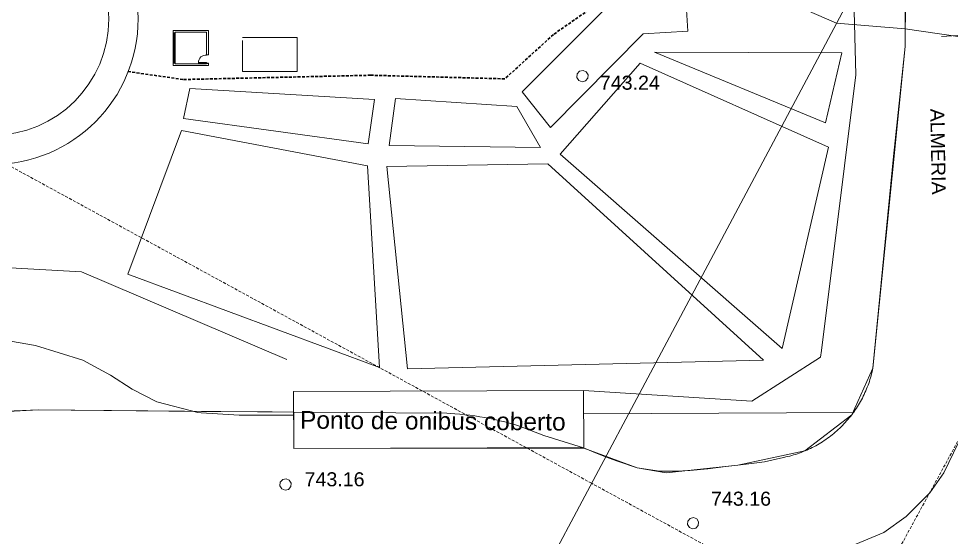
# Model space of a CAD drawing. Header units: feet. Extents: x 344914 to 345457, y 7396879 to 7397422.
# Drawn here: x 345202 to 345281.7, y 7397110.5 to 7397154.9 of the extents above; entities that cross this region are included whole.
import ezdxf

# ---------------------------------------------------------------- set-up
doc = ezdxf.new("R2010")
doc.units = ezdxf.units.FT
doc.header["$MEASUREMENT"] = 0
doc.linetypes.add('DASHED', pattern=[19.05, 12.7, -6.35])
doc.linetypes.add('DASHED2', pattern=[0.375, 0.25, -0.125])
doc.layers.get('0').update_dxf_attribs({"lineweight": 18})
for name, color, linetype, lineweight in [('100_SIST_VIARIO_MEIO_FIO', 1, 'Continuous', 18), ('106_PRACAS_PARQUES_TOP', 9, 'Continuous', 18), ('118_PASSARELA', 2, 'Continuous', 18), ('160_P_SIMP_ASF_TOP', 7, 'Continuous', 18), ('164_P_SIMP_CONC_TOP', 7, 'Continuous', 18), ('198_RUA_ESCADARIA_E_TOP', 7, 'Continuous', 18), ('604_CURVA_INTERM', 7, 'Continuous', 18), ('606_PTO_COTADO', 7, 'Continuous', 18), ('902_MALHA_TEXTO_COORD_UTM', 8, 'DASHED2', 13), ('904_COORD_GEOGRAF', 7, 'Continuous', 13), ('cerca', 6, 'DASHED2', 30), ('janela', 160, 'Continuous', 9), ('parede', 7, 'Continuous', 18), ('porta', 7, 'Continuous', 15), ('SMI_TERRENO', 7, 'Continuous', 18), ('vegetacao', 100, 'Continuous', 5)]:
    doc.layers.add(name, color=color, linetype=linetype, lineweight=lineweight)
doc.layers.add('lote', color=9, linetype='DASHED')
doc.styles.add('Style-Arial', font='arial.ttf')

# ---------------------------------------------------------------- blocks, each defined once
blk = doc.blocks.new('SP09')
at = {"layer": '606_PTO_COTADO', "flags": 128}
blk.add_lwpolyline([(0.107, 0.474), (0.363, 0.326), (0.481, 0.05), (0.421, -0.246), (0.195, -0.442), (-0.101, -0.472), (-0.367, -0.324), (-0.485, -0.048), (-0.415, 0.247), (-0.189, 0.444), (0.107, 0.474)], dxfattribs=at)

msp = doc.modelspace()

# ---------------------------------------------------------------- linework, layer by layer
for p, q in [((345220.817, 7397120.957, 743), (345225.491, 7397120.978, 743)), ((345250.276, 7397121.088, 743), (345273.408, 7397121.191, 743))]:
    msp.add_line(p, q)
at = {"layer": '100_SIST_VIARIO_MEIO_FIO', "flags": 128}
for points in [[(345277.834, 7397165.667), (345277.776, 7397153.152), (345277.773, 7397152.496), (345276.783, 7397143.102), (345275.015, 7397124.997), (345274.979, 7397124.831), (345274.941, 7397124.665), (345274.901, 7397124.499), (345274.856, 7397124.334), (345274.81, 7397124.17), (345274.761, 7397124.007), (345274.709, 7397123.845), (345274.654, 7397123.683), (345274.596, 7397123.523), (345274.535, 7397123.363), (345274.472, 7397123.205), (345274.406, 7397123.049), (345274.337, 7397122.893), (345274.265, 7397122.738), (345274.19, 7397122.584), (345274.114, 7397122.432), (345274.033, 7397122.281), (345273.951, 7397122.133), (345273.867, 7397121.985), (345273.779, 7397121.838), (345273.689, 7397121.694), (345273.597, 7397121.55), (345273.501, 7397121.409), (345273.405, 7397121.269), (345273.304, 7397121.131), (345273.202, 7397120.994), (345273.097, 7397120.86), (345272.99, 7397120.727), (345272.881, 7397120.596), (345272.77, 7397120.467), (345272.656, 7397120.34), (345272.54, 7397120.215), (345272.422, 7397120.093), (345272.301, 7397119.972), (345272.179, 7397119.853), (345272.054, 7397119.736), (345271.928, 7397119.622), (345271.8, 7397119.51), (345271.67, 7397119.399), (345271.538, 7397119.293), (345271.404, 7397119.187), (345271.268, 7397119.084), (345271.13, 7397118.983), (345270.991, 7397118.886), (345270.85, 7397118.79), (345270.707, 7397118.697), (345270.563, 7397118.606), (345270.417, 7397118.518), (345270.269, 7397118.432), (345270.121, 7397118.349), (345269.97, 7397118.269), (345269.818, 7397118.191), (345269.665, 7397118.116), (345269.511, 7397118.044), (345269.355, 7397117.974), (345269.199, 7397117.907), (345269.041, 7397117.843), (345268.882, 7397117.781), (345268.722, 7397117.723), (345268.561, 7397117.666), (345268.399, 7397117.613), (345268.236, 7397117.563), (345268.072, 7397117.516), (345267.907, 7397117.471), (345267.742, 7397117.429), (345267.577, 7397117.391), (345267.41, 7397117.355), (345267.099, 7397117.296), (345265.751, 7397116.983), (345264.642, 7397116.825), (345263.469, 7397116.699), (345262.436, 7397116.567), (345260.889, 7397116.369), (345259.367, 7397116.223), (345258.154, 7397116.181), (345256.761, 7397116.163), (345254.856, 7397116.448), (345253.184, 7397117.037), (345252.156, 7397117.413)], [(345259.955, 7397108.46), (345260.799, 7397108.448), (345268.923, 7397108.894), (345271.232, 7397109.28), (345273.202, 7397109.783), (345275.936, 7397110.935), (345277.856, 7397112.291), (345279.877, 7397114.328), (345281.083, 7397116.033), (345282.331, 7397118.616), (345282.969, 7397120.877), (345283.234, 7397122.948), (345283.434, 7397126.382), (345284.081, 7397136.438), (345284.935, 7397148.206)], [(345195.29, 7397120.957), (345203.661, 7397121.416), (345217.594, 7397121.292), (345223.66, 7397121.238), (345225.516, 7397121.222), (345238.593, 7397121.124), (345239.257, 7397121.083), (345239.69, 7397121.047), (345240.121, 7397121.004), (345240.552, 7397120.953), (345240.981, 7397120.894), (345241.41, 7397120.827), (345241.837, 7397120.754), (345242.263, 7397120.673), (345242.688, 7397120.585), (345243.11, 7397120.488), (345243.532, 7397120.386), (345243.95, 7397120.275), (345244.368, 7397120.157), (345244.783, 7397120.032), (345246.882, 7397119.231), (345250.278, 7397118.158), (345251.589, 7397117.62), (345252.156, 7397117.413)]]:
    msp.add_lwpolyline(points, dxfattribs=at)
at = {"layer": '106_PRACAS_PARQUES_TOP'}
for p, q in [((345273.049, 7397170.219), (345273.545, 7397150.091)), ((345273.545, 7397150.091), (345270.612, 7397126.492)), ((345207.335, 7397133.229), (345189.164, 7397134.228)), ((345224.916, 7397125.721), (345207.335, 7397133.229)), ((345270.612, 7397126.492), (345270.541, 7397125.92)), ((345270.541, 7397125.92), (345264.651, 7397122.175)), ((345264.651, 7397122.175), (345250.269, 7397123.077))]:
    msp.add_line(p, q, dxfattribs=at)
at = {"layer": '118_PASSARELA', "color": 5, "flags": 128}
msp.add_lwpolyline([(345250.287, 7397118.194), (345225.501, 7397118.101), (345225.483, 7397122.984), (345250.269, 7397123.077)], close=True, dxfattribs=at)
at = {"layer": '198_RUA_ESCADARIA_E_TOP'}
for radius in [12.464, 9.964]:
    msp.add_circle((345199.723, 7397154.872), radius, dxfattribs=at)
at = {"layer": '604_CURVA_INTERM', "flags": 128}
for points, elevation in [([(345282.267, 7397153.355), (345277.78, 7397154.026)], 744), ([(345282.928, 7397090.239), (345283.06, 7397097.338), (345283.046, 7397108.204), (345285.238, 7397110.693), (345288.858, 7397115.553), (345289.35, 7397118.471), (345289.386, 7397122.904), (345289.861, 7397126.289), (345289.916, 7397130.255), (345289.572, 7397134.004), (345288.594, 7397138.067), (345288.768, 7397141.268), (345289.111, 7397143.552), (345291.283, 7397147.258), (345292.494, 7397149.361), (345291.307, 7397150.575), (345288.822, 7397151.434), (345287.234, 7397152.846), (345286.899, 7397153.761), (345286.63, 7397153.743), (345280.879, 7397153.359)], 744), ([(345165.409, 7397131.19), (345165.715, 7397131.511), (345168.5, 7397133.168), (345171.102, 7397131.924), (345173.462, 7397130.521), (345177.451, 7397129.3), (345180.671, 7397128.712), (345184.219, 7397128.929), (345186.974, 7397128.78), (345191.113, 7397128.251), (345194.916, 7397128.094), (345197.961, 7397127.879), (345203.419, 7397126.921), (345207.472, 7397125.667), (345209.816, 7397124.393), (345211.677, 7397123.203), (345213.781, 7397122.092), (345217.289, 7397121.196), (345217.576, 7397121.178), (345220.818, 7397120.977), (345220.817, 7397120.957)], 743)]:
    msp.add_lwpolyline(points, dxfattribs=dict(at, elevation=elevation))
at = {"layer": '606_PTO_COTADO'}
for p, q in [((345271.892, 7397154.502), (345269.324, 7397155.599)), ((345277.78, 7397154.026, 744), (345271.892, 7397154.502))]:
    msp.add_line(p, q, dxfattribs=at)
at = {"layer": '902_MALHA_TEXTO_COORD_UTM', "flags": 128}
for points in [[(345177.764, 7396927.239), (345369.389, 7397278.351)], [(345250.949, 7397115.144), (345010.195, 7397246.539)], [(345361.354, 7397054.888), (345250.949, 7397115.144)]]:
    msp.add_lwpolyline(points, dxfattribs=at)
at = {"layer": '904_COORD_GEOGRAF', "flags": 128}
for points in [[(345156.991, 7396938.576), (345344.907, 7397291.712)], [(345344.907, 7397291.712), (345156.991, 7396938.576)]]:
    msp.add_lwpolyline(points, dxfattribs=at)
at = {"layer": 'cerca'}
for p, q in [((345251.637, 7397156.286), (345247.694, 7397153.523)), ((345247.694, 7397153.523), (345243.546, 7397149.737)), ((345216.021, 7397149.678), (345211.341, 7397150.359)), ((345232.074, 7397150.044), (345216.021, 7397149.678)), ((345243.546, 7397149.737), (345232.074, 7397150.044))]:
    msp.add_line(p, q, dxfattribs=at)
at = {"layer": 'janela'}
for p, q in [((345215.194, 7397151.09), (345215.194, 7397153.656)), ((345215.344, 7397153.638), (345215.194, 7397153.638)), ((345215.269, 7397153.638), (345215.269, 7397151.112)), ((345215.344, 7397151.09), (345215.344, 7397153.67)), ((345215.344, 7397151.112), (345215.194, 7397151.112))]:
    msp.add_line(p, q, dxfattribs=at)
at = {"layer": 'parede'}
for p, q in [((345215.194, 7397153.67), (345215.194, 7397153.882)), ((345215.194, 7397153.882), (345218.194, 7397153.882)), ((345215.344, 7397153.67), (345215.194, 7397153.67)), ((345215.344, 7397153.732), (345218.044, 7397153.732)), ((345215.344, 7397153.67), (345215.344, 7397153.732)), ((345218.044, 7397153.732), (345218.044, 7397151.776)), ((345218.194, 7397153.882), (345218.194, 7397151.776)), ((345218.194, 7397151.793), (345218.044, 7397151.793)), ((345218.194, 7397151.776), (345218.044, 7397151.776)), ((345215.344, 7397151.09), (345215.194, 7397151.09)), ((345215.194, 7397151.09), (345215.194, 7397150.882)), ((345218.194, 7397150.882), (345215.194, 7397150.882)), ((345215.344, 7397151.032), (345215.344, 7397151.09)), ((345218.044, 7397151.032), (345215.344, 7397151.032)), ((345218.044, 7397151.076), (345218.044, 7397151.128)), ((345218.194, 7397151.076), (345218.044, 7397151.076)), ((345218.044, 7397151.076), (345218.044, 7397151.032)), ((345218.194, 7397151.062), (345218.044, 7397151.062)), ((345218.194, 7397151.076), (345218.194, 7397150.882))]:
    msp.add_line(p, q, dxfattribs=at)
at = {"layer": 'porta'}
for p, q in [((345217.345, 7397151.078), (345217.345, 7397151.128)), ((345217.345, 7397151.128), (345218.045, 7397151.128)), ((345218.045, 7397151.078), (345217.345, 7397151.078))]:
    msp.add_line(p, q, dxfattribs=at)
msp.add_arc((345217.98, 7397151.154), 0.625, 84.16414, 182.45793, dxfattribs=at)
at = {"layer": 'SMI_TERRENO'}
for p, q in [((345277.838, 7397166.536), (345277.773, 7397152.496)), ((345277.773, 7397152.496), (345275.015, 7397124.997)), ((345275.015, 7397124.997), (345273.202, 7397120.994)), ((345203.661, 7397121.416), (345191.998, 7397120.943)), ((345225.516, 7397121.222), (345203.661, 7397121.416)), ((345225.501, 7397118.101), (345225.516, 7397121.222)), ((345273.202, 7397120.994), (345269.199, 7397117.907)), ((345250.287, 7397118.154), (345225.501, 7397118.101)), ((345254.856, 7397116.448), (345250.287, 7397118.154)), ((345269.199, 7397117.907), (345263.469, 7397116.699)), ((345263.469, 7397116.699), (345257.348, 7397116.043)), ((345257.348, 7397116.043), (345254.856, 7397116.448))]:
    msp.add_line(p, q, dxfattribs=at)
at = {"layer": 'vegetacao'}
for p, q in [((345252.072, 7397155.67), (345245.023, 7397148.611)), ((345259.188, 7397153.821), (345259.049, 7397156.096)), ((345225.795, 7397153.261), (345221.103, 7397153.261)), ((345225.795, 7397150.369), (345225.795, 7397153.261)), ((345247.436, 7397145.579), (345255.375, 7397153.588)), ((345255.375, 7397153.588), (345259.188, 7397153.821)), ((345221.103, 7397153.012), (345221.103, 7397150.369)), ((345270.958, 7397145.961), (345256.326, 7397152.026)), ((345256.326, 7397152.026), (345272.359, 7397151.948)), ((345272.359, 7397151.948), (345270.958, 7397145.961)), ((345248.268, 7397143.279), (345255.104, 7397151.091)), ((345255.104, 7397151.091), (345271.216, 7397143.899)), ((345221.103, 7397150.369), (345225.795, 7397150.369)), ((345216.615, 7397148.922), (345216.07, 7397146.356)), ((345232.391, 7397147.963), (345216.615, 7397148.922)), ((345245.023, 7397148.611), (345247.436, 7397145.579)), ((345231.87, 7397144.179), (345232.391, 7397147.963)), ((345234.205, 7397148.067), (345233.65, 7397144.038)), ((345244.556, 7397147.367), (345234.205, 7397148.067)), ((345246.58, 7397143.868), (345244.556, 7397147.367)), ((345216.07, 7397146.356), (345231.87, 7397144.179)), ((345211.318, 7397133.038), (345215.892, 7397145.331)), ((345215.892, 7397145.331), (345231.787, 7397142.292)), ((345233.65, 7397144.038), (345246.58, 7397143.868)), ((345271.216, 7397143.899), (345267.247, 7397126.673)), ((345267.247, 7397126.673), (345248.268, 7397143.279)), ((345231.787, 7397142.292), (345232.829, 7397125.033)), ((345247.22, 7397142.462), (345233.444, 7397142.228)), ((345233.444, 7397142.228), (345235.233, 7397124.937)), ((345265.666, 7397125.665), (345247.22, 7397142.462)), ((345232.829, 7397125.033), (345211.318, 7397133.038)), ((345235.233, 7397124.937), (345265.666, 7397125.665))]:
    msp.add_line(p, q, dxfattribs=at)

# ---------------------------------------------------------------- block references
at = {"layer": '606_PTO_COTADO'}
for p, rotation in [((345250.184, 7397149.97, 743.239), 331.3808118806767), ((345224.796, 7397115.036, 743.164), 331.3757899120435), ((345259.636, 7397111.72, 743.164), 331.3757899120435)]:
    msp.add_blockref('SP09', p, dxfattribs=dict(at, rotation=rotation))

# ---------------------------------------------------------------- texts
at = {"layer": '160_P_SIMP_ASF_TOP', "color": 9, "style": 'Style-Arial'}
for s, p in [('743.24', (345251.669, 7397148.807, 743.239)), ('743.16', (345226.42, 7397114.881, 743.164)), ('743.16', (345261.177, 7397113.221, 743.164))]:
    msp.add_text(s, height=1.2, rotation=359.98812, dxfattribs=at).set_placement(p)
at = {"layer": '164_P_SIMP_CONC_TOP', "style": 'Style-Arial'}
msp.add_text('ALMERIA', height=1.2, rotation=271.13969, dxfattribs=at).set_placement((345279.912, 7397147.18))
at = {"layer": 'lote', "insert": (345226.035, 7397121.318), "char_height": 1.5, "attachment_point": 1, "rotation": 359.56695, "style": 'Style-Arial'}
msp.add_mtext_dynamic_manual_height_columns('{\\C1;Ponto de onibus coberto}', width=993.61752, gutter_width=1000, heights=[0], dxfattribs=at)

doc.saveas('drawing.dxf')
